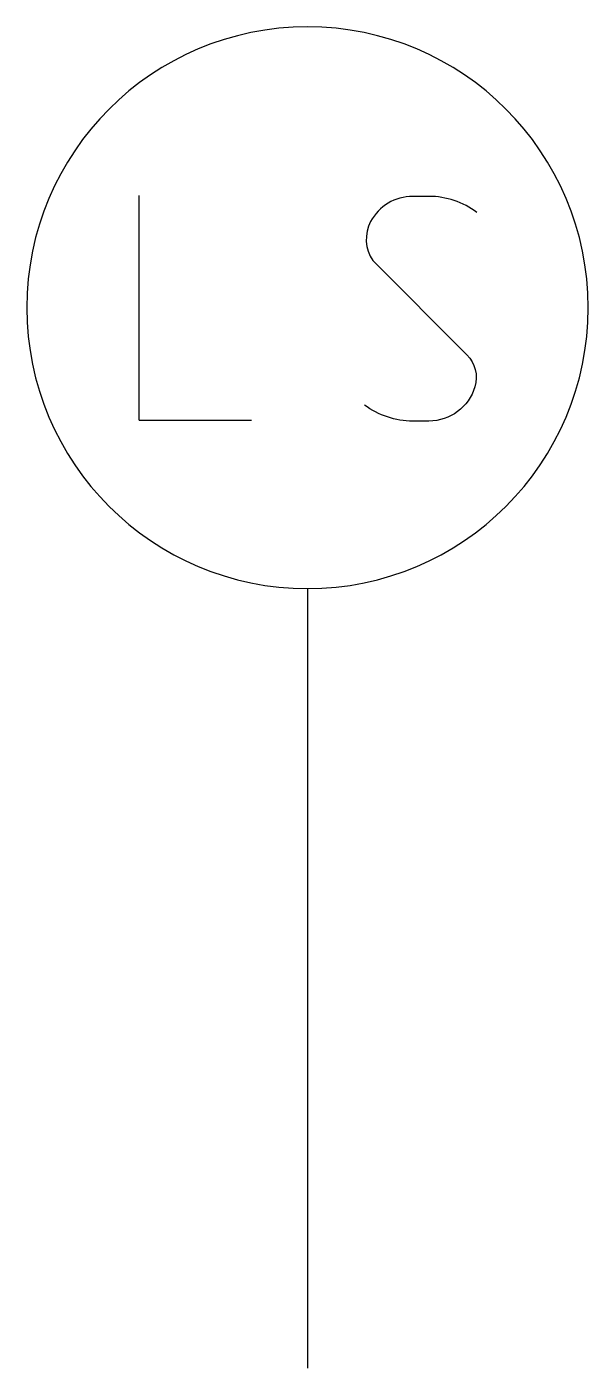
# Model space of a CAD drawing. Header units: metres. Extents: x -2.5 to 2.5, y -6.9 to 5.
import ezdxf

# ---------------------------------------------------------------- set-up
doc = ezdxf.new("R2010")
doc.units = ezdxf.units.M
doc.layers.get('0').update_dxf_attribs({"color": 6})

# ---------------------------------------------------------------- blocks, each defined once
blk = doc.blocks.new('LIFE_SUPPORT')
for p, q in [((-1.5, 8.438), (-1.5, 10.438)), ((-1.5, 8.438), (-0.5, 8.438)), ((0, 6.938), (0, 0))]:
    blk.add_line(p, q)
blk.add_lwpolyline([(-2.5, 9.438, 1), (2.5, 9.438, 1)], format="xyb", close=True)
blk.add_lwpolyline([(1.509, 10.286, 0.162278), (1.081, 10.429), (0.938, 10.429, 0.274935), (0.561, 10.205, 0.272057), (0.581, 9.858), (1.419, 9.019, -0.275676), (1.491, 8.735, -0.33145), (1.081, 8.429), (0.938, 8.429, -0.162278), (0.509, 8.572)], format="xyb")

msp = doc.modelspace()

# ---------------------------------------------------------------- block references
msp.add_blockref('LIFE_SUPPORT', (0, -6.938))

doc.saveas('drawing.dxf')
